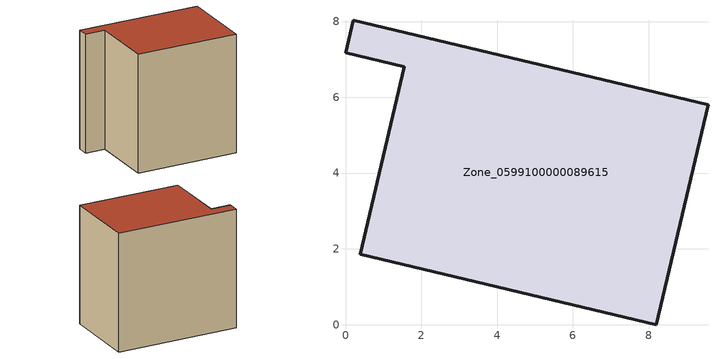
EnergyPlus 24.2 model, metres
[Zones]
Zone_0599100000089615
 floor ground (C_G): 1.55,6.81 0,7.17 0.2,8.03 9.57,5.8 8.2,0 0.39,1.85 z0
 wall outside (C_F): 9.57,5.8 0.2,8.03 0,7.17 1.55,6.81 0.39,1.85 8.2,0 9.57,5.8 z0:9.32
 roof outside (C_R): 8.2,0 9.57,5.8 0.2,8.03 0,7.17 1.55,6.81 0.39,1.85 z9.32
[BUILDING]
Pand.0599100000089615: North Axis=0; Terrain=City; Loads Convergence Tolerance Value=0.04; Temperature Convergence Tolerance Value=0.4; Solar Distribution=FullExterior; Maximum Number of Warmup Days=25; Minimum Number of Warmup Days=1
[Site:Location]
Rotterdam.The.Hague.AP_ZH_NLD Design_Conditions: Latitude=51.96; Longitude=4.45; Time Zone=1; Elevation=-4.5
[SITE:GROUNDTEMPERATURE:BUILDINGSURFACE]
18, 18, 18, 18, 18, 18, 18, 18, 18, 18, 18, 18
[MATERIAL] Thermal Absorptance=0.9; Solar Absorptance=0.7; Visible Absorptance=0.7
Name | Roughness | Thickness | Conductivity | Density | Specific Heat
G.TI.1946 | MediumSmooth | 0.15 | 1 | 540 | 1210
F.TI.1946 | Rough | 0.3 | 0.857143 | 1920 | 840
R.TI.1946 | MediumRough | 0.2 | 0.1 | 1500 | 1000
[CONSTRUCTION]
C_G: G.TI.1946
C_F: F.TI.1946
C_R: R.TI.1946
[ZONE]
Zone_0599100000089615: Type=1; Multiplier=1; Ceiling Height=Autocalculate; Volume=Autocalculate; Floor Area=autocalculate; Part of Total Floor Area=Yes
[ZONEINFILTRATION:DESIGNFLOWRATE]
Infil_Zone_0599100000089615: Zone or ZoneList or Space or SpaceList=Zone_0599100000089615; Schedule=AlwaysOn; Design Flow Rate Calculation Method=Flow/Area; Flow Rate per Floor Area=0.003; Constant Term Coefficient=1; Temperature Term Coefficient=0; Velocity Term Coefficient=0; Velocity Squared Term Coefficient=0
[HVACTEMPLATE:ZONE:IDEALLOADSAIRSYSTEM]
Zone_0599100000089615: Maximum Heating Supply Air Temperature=50; Minimum Cooling Supply Air Temperature=13; Maximum Heating Supply Air Humidity Ratio=0.0156; Minimum Cooling Supply Air Humidity Ratio=0.0077; Heating Limit=NoLimit; Cooling Limit=NoLimit; Dehumidification Control Type=ConstantSensibleHeatRatio; Cooling Sensible Heat Ratio=0.7; Dehumidification Setpoint=60; Humidification Control Type=None; Humidification Setpoint=30; Outdoor Air Method=None; Outdoor Air Flow Rate per Person=0.00944; Outdoor Air Flow Rate per Zone Floor Area=0; Outdoor Air Flow Rate per Zone=0; Demand Controlled Ventilation Type=None; Outdoor Air Economizer Type=NoEconomizer; Heat Recovery Type=None; Sensible Heat Recovery Effectiveness=0.7; Latent Heat Recovery Effectiveness=0.65
[ZONECONTROL:THERMOSTAT]
ThermostatControl_Zone_0599100000089615: Zone or ZoneList=Zone_0599100000089615; Control Type Schedule=DualSetpointControlType; Control 1=Thermostat_Zone_0599100000089615; Temperature Difference Between Cutout And Setpoint=0
[THERMOSTATSETPOINT:DUALSETPOINT]
Thermostat_Zone_0599100000089615: Heating Setpoint Temperature Schedule=HeatingSetpoint_Zone_0599100000089615; Cooling Setpoint Temperature Schedule=CoolingSetpoint_Zone_0599100000089615
[SCHEDULE:COMPACT]
HeatingSetpoint_Zone_0599100000089615: Through: 12/31, For: AllDays, Until: 24:00, 21
CoolingSetpoint_Zone_0599100000089615: Through: 12/31, For: AllDays, Until: 24:00, 24
DualSetpointControlType: Through: 12/31, For: AllDays, Until: 24:00, 4
AlwaysOn: Through: 12/31, For: AllDays, Until: 24:00, 1
